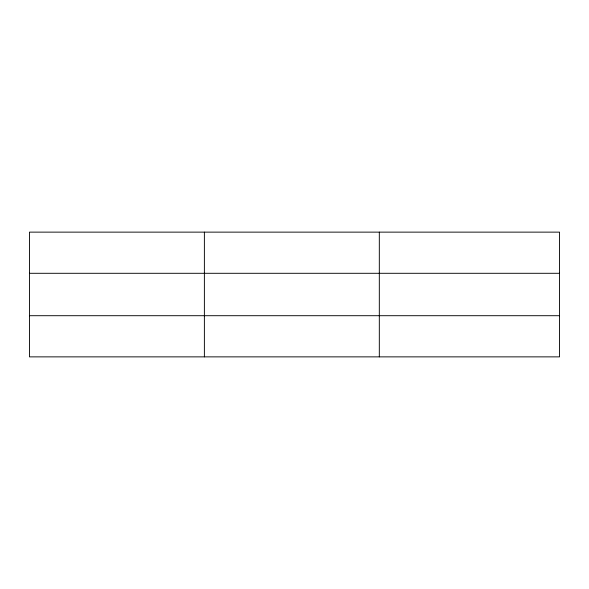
<?xml version="1.0" encoding="UTF-8"?>
<svg xmlns="http://www.w3.org/2000/svg" width="589" height="589" viewBox="0 0 589 589"><rect width="100%" height="100%" fill="white"/><g stroke="black" fill="none" stroke-linecap="round" stroke-linejoin="round"><path stroke-width="0.88" d="M204.383 356.868L204.383 232.132M379.316 356.868L379.316 232.132M559.55 273.296L559.55 232.132L29.45 232.132L29.45 356.868L559.55 356.868L559.55 273.296L29.45 273.296M29.45 315.704L559.55 315.704"/></g></svg>
